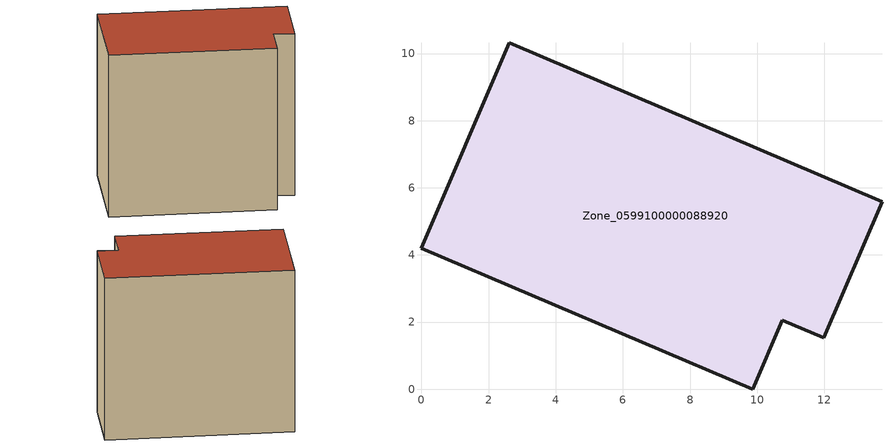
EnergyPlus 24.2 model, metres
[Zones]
Zone_0599100000088920
 floor ground (C_G): 10.75,2.06 9.87,0 0,4.2 2.61,10.32 13.72,5.59 11.99,1.53 z0
 wall outside (C_F): 2.61,10.32 0,4.2 9.87,0 10.75,2.06 11.99,1.53 13.72,5.59 2.61,10.32 z0:11.14
 roof outside (C_R): 11.99,1.53 13.72,5.59 2.61,10.32 0,4.2 9.87,0 10.75,2.06 z11.14
[BUILDING]
Pand.0599100000088920: North Axis=0; Terrain=City; Loads Convergence Tolerance Value=0.04; Temperature Convergence Tolerance Value=0.4; Solar Distribution=FullExterior; Maximum Number of Warmup Days=25; Minimum Number of Warmup Days=1
[Site:Location]
Rotterdam.The.Hague.AP_ZH_NLD Design_Conditions: Latitude=51.96; Longitude=4.45; Time Zone=1; Elevation=-4.5
[SITE:GROUNDTEMPERATURE:BUILDINGSURFACE]
18, 18, 18, 18, 18, 18, 18, 18, 18, 18, 18, 18
[MATERIAL] Thermal Absorptance=0.9; Solar Absorptance=0.7; Visible Absorptance=0.7
Name | Roughness | Thickness | Conductivity | Density | Specific Heat
G.TI.1946 | MediumSmooth | 0.15 | 1 | 540 | 1210
F.TI.1946 | Rough | 0.3 | 0.857143 | 1920 | 840
R.TI.1946 | MediumRough | 0.2 | 0.1 | 1500 | 1000
[CONSTRUCTION]
C_G: G.TI.1946
C_F: F.TI.1946
C_R: R.TI.1946
[ZONE]
Zone_0599100000088920: Type=1; Multiplier=1; Ceiling Height=Autocalculate; Volume=Autocalculate; Floor Area=autocalculate; Part of Total Floor Area=Yes
[ZONEINFILTRATION:DESIGNFLOWRATE]
Infil_Zone_0599100000088920: Zone or ZoneList or Space or SpaceList=Zone_0599100000088920; Schedule=AlwaysOn; Design Flow Rate Calculation Method=Flow/Area; Flow Rate per Floor Area=0.003; Constant Term Coefficient=1; Temperature Term Coefficient=0; Velocity Term Coefficient=0; Velocity Squared Term Coefficient=0
[HVACTEMPLATE:ZONE:IDEALLOADSAIRSYSTEM]
Zone_0599100000088920: Maximum Heating Supply Air Temperature=50; Minimum Cooling Supply Air Temperature=13; Maximum Heating Supply Air Humidity Ratio=0.0156; Minimum Cooling Supply Air Humidity Ratio=0.0077; Heating Limit=NoLimit; Cooling Limit=NoLimit; Dehumidification Control Type=ConstantSensibleHeatRatio; Cooling Sensible Heat Ratio=0.7; Dehumidification Setpoint=60; Humidification Control Type=None; Humidification Setpoint=30; Outdoor Air Method=None; Outdoor Air Flow Rate per Person=0.00944; Outdoor Air Flow Rate per Zone Floor Area=0; Outdoor Air Flow Rate per Zone=0; Demand Controlled Ventilation Type=None; Outdoor Air Economizer Type=NoEconomizer; Heat Recovery Type=None; Sensible Heat Recovery Effectiveness=0.7; Latent Heat Recovery Effectiveness=0.65
[ZONECONTROL:THERMOSTAT]
ThermostatControl_Zone_0599100000088920: Zone or ZoneList=Zone_0599100000088920; Control Type Schedule=DualSetpointControlType; Control 1=Thermostat_Zone_0599100000088920; Temperature Difference Between Cutout And Setpoint=0
[THERMOSTATSETPOINT:DUALSETPOINT]
Thermostat_Zone_0599100000088920: Heating Setpoint Temperature Schedule=HeatingSetpoint_Zone_0599100000088920; Cooling Setpoint Temperature Schedule=CoolingSetpoint_Zone_0599100000088920
[SCHEDULE:COMPACT]
HeatingSetpoint_Zone_0599100000088920: Through: 12/31, For: AllDays, Until: 24:00, 21
CoolingSetpoint_Zone_0599100000088920: Through: 12/31, For: AllDays, Until: 24:00, 24
DualSetpointControlType: Through: 12/31, For: AllDays, Until: 24:00, 4
AlwaysOn: Through: 12/31, For: AllDays, Until: 24:00, 1
